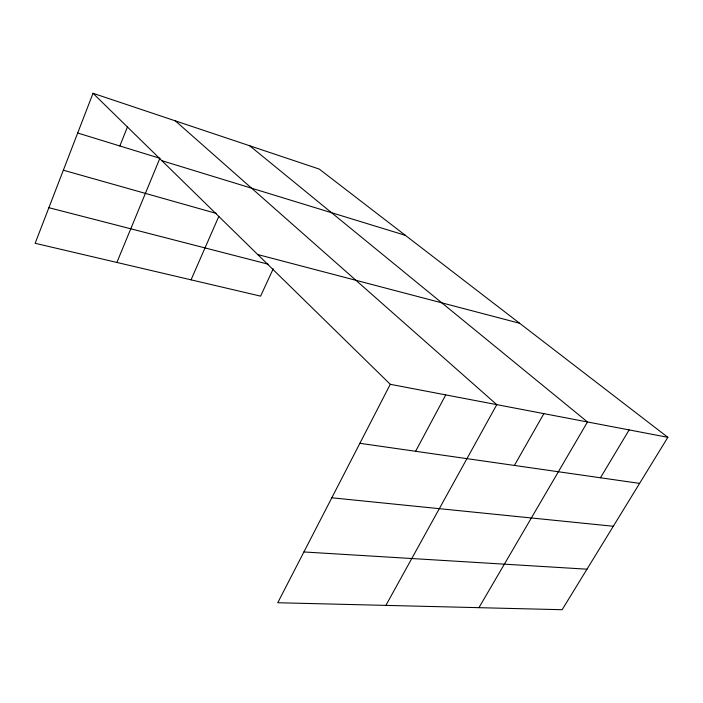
<?xml version="1.0" encoding="UTF-8"?>
<svg xmlns="http://www.w3.org/2000/svg" width="703" height="703" viewBox="0 0 703 703"><rect width="100%" height="100%" fill="white"/><g stroke="black" fill="none" stroke-linecap="round" stroke-linejoin="round"><path stroke-width="1.05" d="M93.016 93.288L390.279 384.304L277.747 602.735L562.136 609.712L667.85 437.31L319.224 169.063L93.016 93.288L35.15 243.291L260.602 296.139L273.23 268.774M119.844 145.978L127.542 126.707M116.883 262.447L159.88 158.289L77.69 133.008M191.04 279.838L218.835 216.357M415.605 451.291L445.746 394.901M385.885 605.388L496.775 404.638L175.337 120.863M514.394 465.448L543.876 413.636M478.936 607.673L587.48 421.958L249.723 145.785M600.459 477.776L629.141 429.92M303.907 551.96L586.987 569.193M331.816 497.794L613.306 526.257M359.883 443.303L639.598 483.383M390.279 384.304L667.85 437.31M48.885 207.693L268.212 264.205M257.729 254.539L519.64 323.266M63.34 170.205L216.586 213.501M161.866 160.697L405.341 235.32"/></g></svg>
